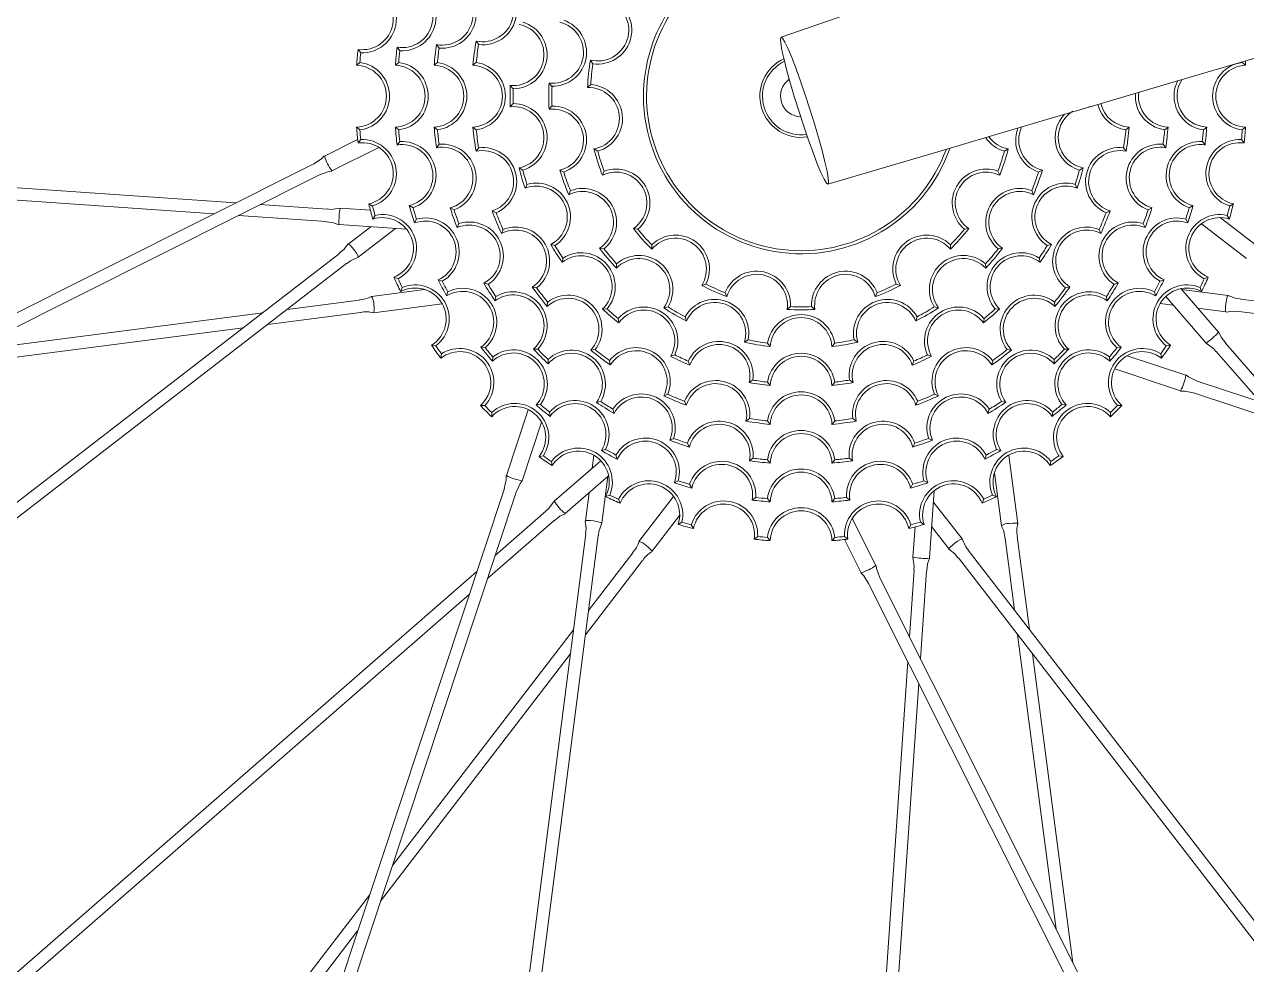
# Model space of a CAD drawing. Header units: millimetres. Extents: x -324 to 4346, y -242 to 3043.
# Drawn here: x -58 to 92.7, y 2218.7 to 2334.6 of the extents above; entities that cross this region are included whole.
import ezdxf

# ---------------------------------------------------------------- set-up
doc = ezdxf.new("R2010")
doc.units = ezdxf.units.MM
doc.layers.add('ZANO_R', color=7, linetype='Continuous', lineweight=0)

msp = doc.modelspace()

# ---------------------------------------------------------------- linework, layer by layer
at = {"layer": 'ZANO_R'}
for p, q in [((-2.3, 2332.52), (-1.98, 2332.08)), ((-16.85, 2331.49), (-16.51, 2331.07)), ((-12.03, 2331.75), (-11.7, 2331.33)), ((-7.18, 2332.08), (-6.86, 2331.65)), ((-17.02, 2329.53), (-16.62, 2329.88)), ((-12.25, 2329.53), (-11.84, 2329.88)), ((-7.47, 2329.53), (-7.06, 2329.87)), ((-2.69, 2329.53), (-2.27, 2329.87)), ((11.8, 2330.17), (12.11, 2329.72)), ((92.16, 2329.88), (92.57, 2329.53)), ((1.92, 2327.03), (2.29, 2326.64)), ((6.7, 2327.34), (7.06, 2326.93)), ((11.44, 2326.78), (11.84, 2327.15)), ((-31.92, 2312.56), (-197.36, 2323.93)), ((1.92, 2324.41), (2.29, 2324.81)), ((6.7, 2324.1), (7.06, 2324.51)), ((73.63, 2324.41), (73.25, 2324.43)), ((-197.47, 2322.41), (-34.6, 2311.22)), ((-17.02, 2321.91), (-16.62, 2321.57)), ((-12.25, 2321.91), (-11.84, 2321.57)), ((-7.47, 2321.92), (-7.06, 2321.57)), ((-2.69, 2321.92), (-2.27, 2321.57)), ((77.82, 2321.57), (78.23, 2321.92)), ((82.6, 2321.57), (83.01, 2321.92)), ((87.38, 2321.57), (87.79, 2321.91)), ((92.16, 2321.57), (92.57, 2321.91)), ((-16.9, 2320.38), (-20.99, 2318.33)), ((-16.85, 2319.96), (-16.51, 2320.37)), ((92.06, 2320.37), (92.4, 2319.96)), ((-20.08, 2316.52), (-14.3, 2319.41)), ((-12.03, 2319.7), (-11.7, 2320.12)), ((-7.18, 2319.37), (-6.86, 2319.79)), ((-2.3, 2318.93), (-1.98, 2319.36)), ((12.23, 2319.22), (12.7, 2318.93)), ((62.84, 2318.93), (63.31, 2319.22)), ((77.53, 2319.36), (77.84, 2318.93)), ((82.4, 2319.79), (82.73, 2319.37)), ((87.24, 2320.12), (87.57, 2319.7)), ((-22.29, 2317.39), (-180.5, 2238.01)), ((-179.81, 2236.64), (-21.6, 2316.03)), ((3, 2316.88), (3.47, 2316.6)), ((8.02, 2316.61), (8.5, 2316.36)), ((13.29, 2315.97), (13.5, 2316.48)), ((62.04, 2316.48), (62.26, 2315.97)), ((67.04, 2316.36), (67.52, 2316.61)), ((72.08, 2316.6), (72.54, 2316.88)), ((3.74, 2314.36), (3.98, 2314.85)), ((71.56, 2314.85), (71.8, 2314.36)), ((9.13, 2313.57), (9.33, 2314.08)), ((66.22, 2314.08), (66.42, 2313.57)), ((-20.65, 2311.79), (-28.93, 2312.35)), ((-15.33, 2311.67), (-19.05, 2311.93)), ((-15.53, 2312.46), (-15.07, 2312.18)), ((-10.54, 2312.23), (-10.07, 2311.97)), ((-5.49, 2311.94), (-5.01, 2311.7)), ((-0.33, 2311.57), (0.17, 2311.35)), ((75.38, 2311.35), (75.87, 2311.57)), ((80.55, 2311.7), (81.03, 2311.94)), ((85.62, 2311.97), (86.09, 2312.23)), ((90.61, 2312.18), (91.07, 2312.46)), ((-31.61, 2311.01), (-20.76, 2310.26)), ((-19.19, 2309.9), (-10.88, 2309.33)), ((-15.02, 2310.56), (-14.76, 2311.03)), ((-9.9, 2310.1), (-9.65, 2310.57)), ((-4.64, 2309.52), (-4.42, 2310.01)), ((79.96, 2310.01), (80.19, 2309.52)), ((85.2, 2310.57), (85.44, 2310.1)), ((87.12, 2310), (92.68, 2305.72)), ((93.92, 2307.33), (89.48, 2310.74)), ((90.3, 2311.03), (90.57, 2310.56)), ((-15.28, 2309.63), (-18.06, 2307.49)), ((-16.82, 2305.88), (-12.23, 2309.42)), ((0.83, 2308.79), (1.02, 2309.29)), ((17.09, 2309.39), (17.63, 2309.32)), ((57.91, 2309.32), (58.46, 2309.39)), ((74.53, 2309.29), (74.72, 2308.79)), ((6.9, 2307.44), (7.43, 2307.31)), ((12.93, 2306.99), (13.47, 2306.91)), ((19.37, 2306.86), (19.36, 2307.41)), ((56.18, 2307.41), (56.17, 2306.86)), ((62.08, 2306.91), (62.61, 2306.99)), ((68.12, 2307.31), (68.64, 2307.44)), ((-19.15, 2306.33), (-159.94, 2197.65)), ((8.32, 2305.24), (8.42, 2305.77)), ((67.13, 2305.77), (67.23, 2305.24)), ((-159.01, 2196.45), (-18.22, 2305.12)), ((15.01, 2304.51), (15.03, 2305.05)), ((60.52, 2305.05), (60.54, 2304.51)), ((-12.42, 2303.4), (-11.91, 2303.21)), ((-6.98, 2303.06), (-6.47, 2302.9)), ((-1.34, 2302.66), (-0.82, 2302.53)), ((25.52, 2302.39), (26.04, 2302.55)), ((49.5, 2302.55), (50.03, 2302.39)), ((76.36, 2302.53), (76.88, 2302.66)), ((82.02, 2302.9), (82.53, 2303.06)), ((87.46, 2303.21), (87.96, 2303.4)), ((-8.65, 2301.89), (-15.2, 2301.04)), ((-11.59, 2301.62), (-11.41, 2302.13)), ((-5.93, 2301.1), (-5.79, 2301.61)), ((0.03, 2300.49), (0.13, 2301.02)), ((4.63, 2302.2), (5.17, 2302.11)), ((28.63, 2301), (28.4, 2301.5)), ((47.14, 2301.5), (46.91, 2301)), ((70.38, 2302.11), (70.91, 2302.2)), ((75.41, 2301.02), (75.52, 2300.49)), ((81.33, 2301.61), (81.48, 2301.1)), ((82.72, 2301.02), (87.71, 2295.29)), ((89.24, 2296.63), (84.57, 2301.99)), ((90.41, 2301.15), (84.65, 2301.89)), ((86.95, 2302.13), (87.13, 2301.62)), ((-16.72, 2300.58), (-25.6, 2299.43)), ((-14.94, 2299.02), (-6.48, 2300.13)), ((6.47, 2299.8), (6.52, 2300.34)), ((13.3, 2299.48), (13.84, 2299.5)), ((20.83, 2299.62), (21.37, 2299.73)), ((36.07, 2299.42), (36.48, 2299.78)), ((39.06, 2299.78), (39.48, 2299.42)), ((54.18, 2299.73), (54.71, 2299.62)), ((61.7, 2299.5), (62.24, 2299.48)), ((69.02, 2300.34), (69.07, 2299.8)), ((82.05, 2300.18), (83.63, 2299.97)), ((86.66, 2299.58), (90.15, 2299.13)), ((268.33, 2277.99), (91.93, 2300.7)), ((-28.6, 2299.03), (-64.92, 2294.29)), ((-27.99, 2297.58), (-16.53, 2299.07)), ((15.28, 2297.77), (15.23, 2298.31)), ((23.64, 2298), (23.47, 2298.52)), ((52.08, 2298.52), (51.91, 2298)), ((60.32, 2298.31), (60.26, 2297.77)), ((91.74, 2299.19), (268.14, 2276.47)), ((-69.06, 2292.22), (-31, 2297.18)), ((-7.78, 2295.03), (-7.25, 2294.93)), ((-1.7, 2294.77), (-1.17, 2294.71)), ((30.78, 2295.4), (31.25, 2295.69)), ((33.97, 2294.84), (33.63, 2295.27)), ((41.91, 2295.27), (41.57, 2294.84)), ((44.3, 2295.69), (44.76, 2295.4)), ((76.71, 2294.71), (77.25, 2294.77)), ((82.8, 2294.93), (83.32, 2295.03)), ((97.24, 2287.06), (90.09, 2295.27)), ((-6.65, 2293.42), (-6.56, 2293.95)), ((-0.29, 2293.04), (-0.25, 2293.58)), ((4.77, 2294.54), (5.31, 2294.53)), ((6.59, 2292.72), (6.58, 2293.26)), ((11.85, 2294.42), (12.39, 2294.47)), ((21.69, 2293.65), (22.2, 2293.82)), ((53.35, 2293.82), (53.86, 2293.65)), ((63.15, 2294.47), (63.69, 2294.42)), ((68.97, 2293.26), (68.96, 2292.72)), ((70.23, 2294.53), (70.77, 2294.54)), ((75.79, 2293.58), (75.83, 2293.04)), ((85.19, 2291.33), (77.96, 2293.72)), ((82.11, 2293.95), (82.2, 2293.42)), ((88.94, 2294.26), (94.39, 2288.01)), ((14.25, 2292.58), (14.16, 2293.12)), ((24.07, 2292.56), (23.86, 2293.06)), ((51.68, 2293.06), (51.47, 2292.56)), ((61.39, 2293.12), (61.3, 2292.58)), ((76.43, 2292.09), (84.55, 2289.4)), ((31.37, 2290.42), (31.82, 2290.73)), ((33.97, 2290.05), (33.63, 2290.47)), ((41.92, 2290.47), (41.58, 2290.05)), ((43.73, 2290.73), (44.17, 2290.42)), ((254.62, 2234.85), (86.61, 2290.59)), ((20.84, 2288.78), (21.34, 2288.97)), ((54.2, 2288.97), (54.71, 2288.78)), ((86.13, 2289.14), (254.14, 2233.41)), ((-1.76, 2287.58), (-1.22, 2287.58)), ((5.09, 2287.66), (5.63, 2287.7)), ((12.54, 2287.98), (13.07, 2288.08)), ((23.62, 2287.62), (23.4, 2288.12)), ((52.14, 2288.12), (51.92, 2287.62)), ((62.48, 2288.08), (63, 2287.98)), ((69.91, 2287.7), (70.45, 2287.66)), ((76.76, 2287.58), (77.3, 2287.58)), ((-0.37, 2286.19), (-0.37, 2286.73)), ((4.14, 2287.07), (1.45, 2278.95)), ((6.82, 2286.25), (6.76, 2286.78)), ((14.71, 2286.61), (14.58, 2287.13)), ((30.98, 2285.65), (31.41, 2285.97)), ((33.97, 2285.26), (33.62, 2285.68)), ((41.92, 2285.68), (41.58, 2285.26)), ((44.13, 2285.97), (44.57, 2285.65)), ((60.96, 2287.13), (60.83, 2286.61)), ((68.79, 2286.78), (68.73, 2286.25)), ((75.92, 2286.73), (75.91, 2286.19)), ((3.38, 2278.31), (5.77, 2285.53)), ((21.57, 2283.31), (22.06, 2283.53)), ((23.99, 2282.46), (23.75, 2282.94)), ((51.8, 2282.94), (51.55, 2282.46)), ((53.48, 2283.53), (53.97, 2283.31)), ((5.47, 2281.3), (6, 2281.39)), ((12.23, 2281.44), (12.02, 2279.87)), ((13.15, 2282.02), (13.66, 2282.16)), ((15.11, 2280.97), (14.95, 2281.48)), ((60.59, 2281.48), (60.43, 2280.97)), ((61.88, 2282.16), (62.4, 2282.02)), ((64.47, 2273.01), (63.37, 2281.47)), ((69.55, 2281.39), (70.08, 2281.3)), ((7.08, 2280.17), (6.98, 2280.7)), ((13.07, 2280.78), (7.34, 2275.79)), ((31.42, 2280.77), (31.84, 2281.09)), ((33.97, 2280.48), (33.62, 2280.89)), ((41.92, 2280.89), (41.58, 2280.48)), ((43.7, 2281.09), (44.13, 2280.77)), ((68.57, 2280.7), (68.47, 2280.17)), ((8.68, 2274.26), (14.04, 2278.93)), ((13.2, 2273.09), (13.94, 2278.84)), ((22.15, 2278.05), (22.62, 2278.3)), ((52.92, 2278.3), (53.4, 2278.05)), ((61.6, 2279.3), (62.46, 2272.75)), ((1.19, 2277.36), (-54.54, 2109.36)), ((-53.1, 2108.88), (2.64, 2276.88)), ((11.63, 2276.83), (11.18, 2273.35)), ((24.28, 2277.41), (24.02, 2277.88)), ((51.52, 2277.88), (51.26, 2277.41)), ((53.59, 2268.76), (54.16, 2277.07)), ((13.67, 2276.36), (14.18, 2276.54)), ((15.45, 2275.53), (15.26, 2276.04)), ((22.05, 2276.37), (17.77, 2270.81)), ((31.75, 2275.92), (32.17, 2276.25)), ((33.96, 2275.7), (33.62, 2276.11)), ((41.93, 2276.11), (41.58, 2275.7)), ((43.38, 2276.25), (43.8, 2275.92)), ((57.61, 2271.13), (54.07, 2275.72)), ((60.28, 2276.04), (60.09, 2275.53)), ((61.37, 2276.54), (61.87, 2276.36)), ((6.31, 2274.56), (0.06, 2269.1)), ((19.38, 2269.57), (22.79, 2274.01)), ((46.98, 2267.87), (44.08, 2273.65)), ((-0.89, 2266.26), (7.32, 2273.41)), ((22.61, 2272.93), (23.08, 2273.19)), ((24.51, 2272.42), (24.23, 2272.88)), ((51.31, 2272.88), (51.04, 2272.42)), ((51.82, 2272.62), (51.56, 2268.9)), ((52.47, 2273.19), (52.94, 2272.93)), ((53.86, 2272.67), (56.01, 2269.89)), ((11.24, 2271.76), (-11.48, 2095.36)), ((-9.96, 2095.16), (12.75, 2271.56)), ((32.01, 2271.1), (32.42, 2271.44)), ((33.96, 2270.93), (33.62, 2271.33)), ((41.93, 2271.33), (41.58, 2270.93)), ((43.11, 2271.05), (45.16, 2266.96)), ((43.12, 2271.44), (43.54, 2271.1)), ((62.91, 2271.23), (64.07, 2262.35)), ((65.92, 2259.96), (64.42, 2271.42)), ((17.01, 2269.41), (11.56, 2262.32)), ((167.05, 2128.94), (58.37, 2269.73)), ((11.17, 2259.32), (18.22, 2268.48)), ((57.17, 2268.8), (165.84, 2128.01)), ((-2.2, 2267.13), (-127.22, 2158.19)), ((126.85, 2108.14), (47.46, 2266.35)), ((51.71, 2267.3), (51.14, 2259.02)), ((52.48, 2256.34), (53.23, 2267.19)), ((46.1, 2265.66), (125.49, 2107.45)), ((-126.22, 2157.04), (-3.15, 2264.29)), ((9.71, 2259.92), (-12.62, 2230.88)), ((64.46, 2259.35), (69.2, 2223.03)), ((-14.08, 2226.49), (9.32, 2256.92)), ((50.93, 2256.03), (39.57, 2090.59)), ((71.28, 2218.89), (66.31, 2256.95)), ((41.09, 2090.48), (52.28, 2253.35)), ((-15.45, 2227.21), (-91.26, 2128.64)), ((-90.06, 2127.71), (-16.9, 2222.82))]:
    msp.add_line(p, q, dxfattribs=at)
at = {"layer": 'ZANO_R', "flags": 128}
for points in [[(41.08, 2314.86), (48.75, 2317.13), (55.34, 2319.08), (60.84, 2320.7), (65.26, 2322.01), (68.6, 2322.99), (71.16, 2323.75), (73.81, 2324.53), (76.58, 2325.35), (86.13, 2328.17), (96.96, 2331.35), (110.91, 2335.45), (125.16, 2339.62), (139.69, 2343.86), (166.33, 2351.58), (193.5, 2359.37), (220.17, 2366.91), (248.06, 2374.68), (275.32, 2382.13), (283.98, 2384.47), (293.43, 2387.01), (303.7, 2389.75), (314.8, 2392.68)], [(96.05, 2353.74), (75.21, 2346.64), (66.58, 2343.7), (57.05, 2340.44), (46.63, 2336.88), (35.3, 2333.01)], [(38.86, 2324.1), (38.29, 2325.87), (37.71, 2327.56), (37.15, 2329.11), (36.62, 2330.47), (36.16, 2331.57), (35.78, 2332.38), (35.49, 2332.87), (35.3, 2333.01), (35.23, 2332.81), (35.26, 2332.26), (35.41, 2331.39), (35.67, 2330.24), (36.03, 2328.84), (36.46, 2327.26), (36.97, 2325.55), (37.52, 2323.78), (38.09, 2322.01), (38.67, 2320.31), (39.24, 2318.76), (39.76, 2317.4), (40.22, 2316.3), (40.6, 2315.49), (40.89, 2315), (41.08, 2314.86), (41.16, 2315.07), (41.12, 2315.61), (40.97, 2316.48), (40.71, 2317.63), (40.35, 2319.03), (39.92, 2320.61), (39.41, 2322.33), (38.86, 2324.1)], [(-21.01, 2318.35), (-21.37, 2317.99), (-22.29, 2317.4)], [(-21.6, 2316.03), (-20.47, 2316.44), (-20.08, 2316.49)], [(-19.06, 2311.93), (-20.21, 2311.77), (-20.65, 2311.82)], [(-20.76, 2310.23), (-19.87, 2310.12), (-19.21, 2309.87)], [(-18.09, 2307.5), (-18.61, 2306.81), (-19.17, 2306.35)], [(-18.07, 2307.48), (-18.06, 2307.49), (-17.97, 2307.46), (-17.8, 2307.31), (-17.58, 2307.07), (-17.33, 2306.77), (-17.1, 2306.45), (-16.93, 2306.17), (-16.83, 2305.97), (-16.82, 2305.88), (-16.83, 2305.88)], [(-18.2, 2305.09), (-17.8, 2305.41), (-16.82, 2305.86)], [(90.15, 2299.13), (90.15, 2299.13), (90.1, 2299.22), (90.09, 2299.44), (90.1, 2299.77), (90.14, 2300.16), (90.2, 2300.54), (90.27, 2300.87), (90.34, 2301.08), (90.41, 2301.15), (90.41, 2301.15)], [(91.94, 2300.73), (91.42, 2300.79), (90.42, 2301.16)], [(-14.92, 2300.05), (-14.88, 2299.66), (-14.87, 2299.33), (-14.89, 2299.11), (-14.94, 2299.02), (-14.95, 2299.02)], [(90.16, 2299.11), (91.02, 2299.23), (91.73, 2299.15)], [(90.12, 2295.29), (89.56, 2295.99), (89.27, 2296.64)], [(87.71, 2295.29), (88.64, 2294.58), (88.91, 2294.24)], [(86.61, 2290.59), (85.52, 2291.1), (85.21, 2291.35)], [(84.55, 2289.36), (85.06, 2289.37), (86.13, 2289.13)], [(1.41, 2278.94), (1.42, 2278.44), (1.18, 2277.37)], [(2.64, 2276.88), (3.15, 2277.98), (3.39, 2278.28)], [(7.34, 2275.79), (6.63, 2274.86), (6.29, 2274.59)], [(7.34, 2273.38), (8.04, 2273.93), (8.69, 2274.22)], [(11.16, 2273.33), (11.28, 2272.48), (11.2, 2271.76)], [(11.18, 2273.34), (11.18, 2273.35), (11.27, 2273.39), (11.49, 2273.41), (11.82, 2273.39), (12.21, 2273.36), (12.59, 2273.3), (12.92, 2273.22), (13.13, 2273.15), (13.2, 2273.09), (13.2, 2273.08)], [(12.78, 2271.56), (12.84, 2272.07), (13.21, 2273.08)], [(63.44, 2273.03), (63.83, 2273.07), (64.16, 2273.08), (64.39, 2273.06), (64.47, 2273.01), (64.47, 2273)], [(56.01, 2269.88), (56.01, 2269.89), (56.03, 2269.98), (56.18, 2270.15), (56.42, 2270.37), (56.73, 2270.62), (57.04, 2270.85), (57.32, 2271.02), (57.52, 2271.12), (57.61, 2271.13), (57.62, 2271.12)], [(58.4, 2269.75), (58.08, 2270.15), (57.63, 2271.13)], [(18.67, 2270.31), (18.97, 2270.07), (19.21, 2269.84), (19.35, 2269.66), (19.38, 2269.57), (19.37, 2269.56)], [(56, 2269.86), (56.69, 2269.34), (57.14, 2268.78)], [(47.47, 2266.35), (47.05, 2267.48), (47.01, 2267.87)], [(51.56, 2268.89), (51.72, 2267.74), (51.67, 2267.3)], [(53.27, 2267.19), (53.37, 2268.08), (53.62, 2268.74)], [(45.14, 2266.94), (45.5, 2266.58), (46.09, 2265.66)]]:
    msp.add_lwpolyline(points, dxfattribs=at)
at = {"layer": 'ZANO_R'}
for centre, radius, start, end in [((37.77, 2325.72), 322.1, 94.0878, 13.6657), ((37.77, 2325.72), 285.75, 19.8219, 180), ((37.77, 2325.72), 285.75, 180, 13.5897), ((37.77, 2325.72), 19.43, 42.2507, 180), ((37.77, 2325.72), 19.05, 42.8501, 339.6792), ((-1.48, 2336.24), 4.19, 263.1662, 66.8338), ((-16.32, 2335.26), 3.81, 261.9875, 78.0125), ((-16.32, 2335.26), 4.19, 267.397, 72.603), ((-11.43, 2335.51), 3.81, 260.9263, 76.5737), ((-11.43, 2335.51), 4.19, 266.3546, 71.1454), ((-6.49, 2335.82), 3.81, 259.5476, 74.7381), ((-6.49, 2335.82), 4.19, 264.9987, 69.287), ((-1.48, 2336.24), 3.81, 257.6867, 72.3133), ((12.71, 2333.87), 3.81, 256.1455, 67.8545), ((12.71, 2333.87), 4.19, 261.7744, 62.2256), ((2.26, 2330.83), 3.81, 264.8619, 78.7745), ((2.26, 2330.83), 4.19, 270.3775, 73.2589), ((7.13, 2331.13), 3.81, 263.5101, 76.4899), ((7.13, 2331.13), 4.19, 269.0734, 70.9266), ((37.77, 2325.72), 40.64, 170.3734, 174.6266), ((37.77, 2325.72), 54.93, 173.9751, 176.0249), ((37.77, 2325.72), 54.55, 174.3698, 175.6302), ((37.77, 2325.72), 50.16, 173.1026, 175.6474), ((37.77, 2325.72), 49.78, 173.5365, 175.2135), ((37.77, 2325.72), 45.4, 171.9523, 175.1906), ((37.77, 2325.72), 45.02, 172.4339, 174.7089), ((37.77, 2325.72), 40.26, 170.9146, 174.0854), ((-17.16, 2325.72), 3.81, 271.9875, 88.0125), ((-17.16, 2325.72), 4.19, 277.397, 82.603), ((-12.39, 2325.72), 3.81, 272.1763, 87.8237), ((-12.39, 2325.72), 4.19, 277.6046, 82.3954), ((-7.63, 2325.72), 3.81, 272.4047, 87.5953), ((-7.63, 2325.72), 4.19, 277.8559, 82.1441), ((-2.87, 2325.72), 3.81, 272.6867, 87.3133), ((-2.87, 2325.72), 4.19, 278.1662, 81.8338), ((37.77, 2325.72), 26.35, 170.291, 177.709), ((37.77, 2325.72), 25.97, 171.1504, 176.8496), ((37.77, 2325.72), 5.08, 114.7068, 278.6847), ((37.77, 2325.72), 4.76, 115.4603, 277.9838), ((92.7, 2325.72), 4.19, 97.397, 262.603), ((92.7, 2325.72), 3.81, 91.9875, 268.0125), ((37.77, 2325.72), 54.93, 3.9751, 4.5176), ((37.77, 2325.72), 35.88, 177.9056, 182.0944), ((37.77, 2325.72), 35.5, 178.5229, 181.4771), ((37.77, 2325.72), 31.11, 177.0202, 182.9798), ((37.77, 2325.72), 30.73, 177.7388, 182.2612), ((11.56, 2322.97), 3.81, 280.1455, 91.8545), ((11.56, 2322.97), 4.19, 285.7744, 86.2256), ((37.77, 2325.72), 2.54, 125.1186, 268.5407), ((87.94, 2325.72), 4.19, 152.7827, 262.3954), ((87.94, 2325.72), 3.81, 146.6692, 267.8237), ((37.77, 2325.72), 19.43, 180, 340.6619), ((83.17, 2325.72), 4.19, 175.094, 262.1441), ((83.17, 2325.72), 3.81, 172.5982, 267.5953), ((2.26, 2320.62), 3.81, 281.2255, 95.1381), ((2.26, 2320.62), 4.19, 286.7411, 89.6225), ((7.13, 2320.32), 3.81, 283.5101, 96.4899), ((7.13, 2320.32), 4.19, 289.0734, 90.9266), ((73.28, 2320.62), 4.19, 136.3113, 253.2589), ((73.28, 2320.62), 3.81, 121.4777, 258.7745), ((78.41, 2325.72), 4.19, 194.2399, 261.8338), ((78.41, 2325.72), 3.81, 193.977, 267.3133), ((37.77, 2325.72), 54.93, 183.9751, 186.0249), ((37.77, 2325.72), 50.16, 184.3526, 186.8974), ((37.77, 2325.72), 45.4, 184.8094, 188.0477), ((37.77, 2325.72), 40.64, 185.3734, 189.6266), ((68.41, 2320.32), 3.81, 154.8192, 256.4899), ((37.77, 2325.72), 40.64, 350.3734, 354.6266), ((37.77, 2325.72), 45.4, 351.9523, 355.1906), ((37.77, 2325.72), 50.16, 353.1026, 355.6474), ((37.77, 2325.72), 54.93, 353.9751, 356.0249), ((37.77, 2325.72), 54.55, 184.3698, 185.6302), ((-16.32, 2316.18), 4.19, 287.397, 92.603), ((37.77, 2325.72), 49.78, 184.7865, 186.4635), ((37.77, 2325.72), 45.02, 185.2911, 187.5661), ((37.77, 2325.72), 40.26, 185.9146, 189.0854), ((63.98, 2322.97), 4.19, 214.6156, 254.2256), ((63.98, 2322.97), 3.81, 216.4886, 259.8545), ((68.41, 2320.32), 4.19, 159.5346, 250.9266), ((37.77, 2325.72), 40.26, 350.9146, 354.0854), ((37.77, 2325.72), 45.02, 352.4339, 354.7089), ((37.77, 2325.72), 49.78, 353.5365, 355.2135), ((91.86, 2316.18), 4.19, 87.397, 252.603), ((37.77, 2325.72), 54.55, 354.3698, 355.6302), ((-16.32, 2316.18), 3.81, 281.9875, 98.0125), ((-11.43, 2315.94), 3.81, 283.4263, 99.0737), ((-11.43, 2315.94), 4.19, 288.8546, 93.6454), ((-6.49, 2315.62), 3.81, 285.2619, 100.4524), ((-6.49, 2315.62), 4.19, 290.713, 95.0013), ((-1.48, 2315.2), 3.81, 287.6867, 102.3133), ((-1.48, 2315.2), 4.19, 293.1662, 96.8338), ((37.77, 2325.72), 26.35, 194.291, 201.709), ((37.77, 2325.72), 25.97, 195.1504, 200.8496), ((37.77, 2325.72), 25.97, 339.1504, 344.8496), ((37.77, 2325.72), 26.35, 338.291, 345.709), ((77.03, 2315.2), 4.19, 83.1662, 246.8338), ((77.03, 2315.2), 3.81, 77.6867, 252.3133), ((82.04, 2315.62), 4.19, 84.9987, 249.287), ((82.04, 2315.62), 3.81, 79.5476, 254.7381), ((86.97, 2315.94), 4.19, 86.3546, 251.1454), ((86.97, 2315.94), 3.81, 80.9263, 256.5737), ((91.86, 2316.18), 3.81, 81.9875, 258.0125), ((-15.51, 2319.95), 5.71, 196.407, 216.8884), ((37.77, 2325.72), 35.88, 194.2692, 198.4581), ((37.77, 2325.72), 35.5, 194.8866, 197.8407), ((37.77, 2325.72), 31.11, 197.0202, 202.9798), ((37.77, 2325.72), 30.73, 197.7388, 202.2612), ((14.95, 2312.55), 3.81, 304.1455, 115.8545), ((14.95, 2312.55), 4.19, 309.7744, 110.2256), ((60.59, 2312.55), 4.19, 69.7744, 230.2256), ((60.59, 2312.55), 3.81, 64.1455, 235.8545), ((37.77, 2325.72), 30.73, 337.7388, 342.2612), ((37.77, 2325.72), 31.11, 337.0202, 342.9798), ((37.77, 2325.72), 35.5, 342.1593, 345.1134), ((37.77, 2325.72), 35.88, 341.5419, 345.7308), ((5.14, 2310.82), 3.81, 297.5891, 111.5018), ((5.14, 2310.82), 4.19, 303.1048, 105.9861), ((10.83, 2310.16), 4.19, 309.0734, 110.9266), ((64.72, 2310.16), 4.19, 69.0734, 230.9266), ((70.41, 2310.82), 4.19, 74.0139, 236.8952), ((70.41, 2310.82), 3.81, 68.4982, 242.4109), ((10.83, 2310.16), 3.81, 303.5101, 116.4899), ((64.72, 2310.16), 3.81, 63.5101, 236.4899), ((-14.63, 2310.86), 4.55, 166.4243, 179.2557), ((37.77, 2325.72), 54.93, 193.9751, 196.0249), ((37.77, 2325.72), 54.55, 194.3698, 195.6302), ((37.77, 2325.72), 50.16, 195.6026, 198.1474), ((37.77, 2325.72), 49.78, 196.0365, 197.7135), ((37.77, 2325.72), 45.4, 197.6666, 200.9048), ((37.77, 2325.72), 45.02, 198.1482, 200.4232), ((37.77, 2325.72), 40.64, 200.3734, 204.6266), ((37.77, 2325.72), 40.26, 200.9146, 204.0854), ((37.77, 2325.72), 40.26, 335.9146, 339.0854), ((37.77, 2325.72), 40.64, 335.3734, 339.6266), ((37.77, 2325.72), 45.02, 339.5768, 341.8518), ((37.77, 2325.72), 45.4, 339.0952, 342.3334), ((37.77, 2325.72), 49.78, 342.2865, 343.9635), ((37.77, 2325.72), 50.16, 341.8526, 344.3974), ((37.77, 2325.72), 54.55, 344.3698, 345.6302), ((37.77, 2325.72), 54.93, 343.9751, 346.0249), ((-14.65, 2310.36), 4.56, 172.8933, 185.6971), ((-13.84, 2306.94), 3.81, 291.9875, 108.0125), ((-13.84, 2306.94), 4.19, 297.397, 102.603), ((-8.57, 2306.52), 3.81, 294.6763, 110.3237), ((-8.57, 2306.52), 4.19, 300.1046, 104.8954), ((-3.13, 2306.02), 3.81, 298.119, 113.3096), ((-3.13, 2306.02), 4.19, 303.5701, 107.8584), ((78.68, 2306.02), 4.19, 72.1416, 236.4299), ((78.68, 2306.02), 3.81, 66.6904, 241.881), ((84.12, 2306.52), 4.19, 75.1046, 239.8954), ((84.12, 2306.52), 3.81, 69.6763, 245.3237), ((89.39, 2306.94), 4.19, 77.397, 242.603), ((89.39, 2306.94), 3.81, 71.9875, 248.0125), ((2.58, 2305.4), 3.81, 302.6867, 117.3133), ((2.58, 2305.4), 4.19, 308.1662, 111.8338), ((37.77, 2325.72), 26.35, 218.291, 225.709), ((37.77, 2325.72), 25.97, 219.1504, 224.8496), ((22.28, 2304.4), 4.19, 333.7744, 134.2256), ((53.26, 2304.4), 4.19, 45.7744, 206.2256), ((37.77, 2325.72), 26.35, 314.291, 321.709), ((37.77, 2325.72), 25.97, 315.1504, 320.8496), ((72.97, 2305.4), 4.19, 68.1662, 231.8338), ((72.97, 2305.4), 3.81, 62.6867, 237.3133), ((37.77, 2325.72), 35.88, 210.6328, 214.8217), ((37.77, 2325.72), 35.5, 211.2502, 214.2043), ((37.77, 2325.72), 31.12, 217.0202, 222.9798), ((37.77, 2325.72), 30.73, 217.7388, 222.2612), ((22.28, 2304.4), 3.81, 328.1455, 139.8545), ((53.26, 2304.4), 3.81, 40.1455, 211.8545), ((37.77, 2325.72), 30.73, 317.7388, 322.2612), ((37.77, 2325.72), 31.11, 317.0202, 322.9798), ((37.77, 2325.72), 35.5, 325.7957, 328.7498), ((37.77, 2325.72), 35.88, 325.1783, 329.3672), ((10.66, 2302.23), 3.81, 313.9528, 127.8654), ((10.66, 2302.23), 4.19, 319.4684, 122.3498), ((17.77, 2301.89), 3.81, 323.5101, 136.4899), ((17.77, 2301.89), 4.19, 329.0734, 130.9266), ((57.77, 2301.89), 4.19, 49.0734, 210.9266), ((57.77, 2301.89), 3.81, 43.5101, 216.4899), ((64.89, 2302.23), 4.19, 57.6502, 220.5316), ((64.89, 2302.23), 3.81, 52.1346, 226.0472), ((32.29, 2299.95), 4.19, 357.7744, 158.2256), ((32.29, 2299.95), 3.81, 352.1455, 163.8545), ((43.25, 2299.95), 4.19, 21.7744, 182.2256), ((43.25, 2299.95), 3.81, 16.1455, 187.8545), ((37.77, 2325.72), 54.93, 203.9751, 206.0249), ((37.77, 2325.72), 54.55, 204.3698, 205.6302), ((-9.8, 2298.26), 4.19, 307.397, 112.603), ((37.77, 2325.72), 50.16, 206.8526, 209.3974), ((37.77, 2325.72), 49.78, 207.2865, 208.9635), ((37.77, 2325.72), 45.4, 210.5237, 213.762), ((37.77, 2325.72), 45.02, 211.0053, 213.2804), ((37.77, 2325.72), 26.35, 242.291, 249.709), ((37.77, 2325.72), 25.97, 243.1504, 248.8496), ((37.77, 2325.72), 26.35, 290.291, 297.709), ((37.77, 2325.72), 25.97, 291.1504, 296.8496), ((37.77, 2325.72), 45.02, 326.7196, 328.9947), ((37.77, 2325.72), 45.4, 326.238, 329.4763), ((85.34, 2298.26), 4.19, 67.397, 232.603), ((37.77, 2325.72), 49.78, 331.0365, 332.7135), ((37.77, 2325.72), 50.16, 330.6026, 333.1474), ((37.77, 2325.72), 54.55, 334.3698, 335.6302), ((37.77, 2325.72), 54.93, 333.9751, 336.0249), ((-16.72, 2303.5), 2.88, 269.8379, 301.3368), ((-16.36, 2300.16), 1.45, 355.683, 37.2625), ((-9.8, 2298.26), 3.81, 301.9875, 118.0125), ((-3.94, 2297.85), 3.81, 305.9263, 121.5737), ((-3.94, 2297.85), 4.19, 311.3546, 116.1454), ((2.27, 2297.41), 3.81, 310.9762, 126.1667), ((2.27, 2297.41), 4.19, 316.4273, 120.7156), ((37.77, 2325.72), 40.64, 215.3734, 219.6266), ((37.77, 2325.72), 40.26, 215.9146, 219.0854), ((9.04, 2296.99), 3.81, 317.6867, 132.3133), ((9.04, 2296.99), 4.19, 323.1662, 126.8338), ((66.51, 2296.99), 4.19, 53.1662, 216.8338), ((66.51, 2296.99), 3.81, 47.6867, 222.3133), ((37.77, 2325.72), 40.26, 320.9146, 324.0854), ((37.77, 2325.72), 40.64, 320.3734, 324.6266), ((73.27, 2297.41), 4.19, 59.2844, 223.5727), ((73.27, 2297.41), 3.81, 53.8333, 229.0238), ((79.48, 2297.85), 4.19, 63.8546, 228.6454), ((79.48, 2297.85), 3.81, 58.4263, 234.0737), ((85.34, 2298.26), 3.81, 61.9875, 238.0125), ((37.77, 2325.72), 35.88, 226.9965, 231.1854), ((37.77, 2325.72), 35.5, 227.6138, 230.568), ((18.38, 2295.54), 4.19, 335.8321, 138.7134), ((18.38, 2295.54), 3.81, 330.3164, 144.229), ((37.77, 2325.72), 31.11, 237.0202, 242.9798), ((37.77, 2325.72), 30.73, 237.7388, 242.2612), ((27.13, 2296.48), 4.19, 349.0734, 150.9266), ((27.13, 2296.48), 3.81, 343.5101, 156.4899), ((37.77, 2325.72), 26.35, 266.291, 273.709), ((37.77, 2325.72), 25.97, 267.1504, 272.8496), ((48.41, 2296.48), 4.19, 29.0734, 190.9266), ((48.41, 2296.48), 3.81, 23.5101, 196.4899), ((37.77, 2325.72), 31.11, 297.0202, 302.9798), ((37.77, 2325.72), 30.73, 297.7388, 302.2612), ((57.17, 2295.54), 4.19, 41.2866, 204.1679), ((57.17, 2295.54), 3.81, 35.771, 209.6836), ((37.77, 2325.72), 35.88, 308.8146, 313.0035), ((37.77, 2325.72), 35.5, 309.432, 312.3862), ((-15.78, 2296.16), 2.98, 73.8061, 104.3708), ((37.77, 2294.61), 4.19, 9.0734, 170.9266), ((37.77, 2294.61), 3.81, 3.5101, 176.4899), ((85.71, 2299.51), 4.56, 307.886, 320.702), ((37.77, 2325.72), 54.93, 213.9751, 216.0249), ((37.77, 2325.72), 54.55, 214.3698, 215.6302), ((37.77, 2325.72), 50.16, 218.1026, 220.6474), ((37.77, 2325.72), 49.78, 218.5365, 220.2135), ((17.45, 2290.53), 4.19, 338.1662, 141.8338), ((27.66, 2291.3), 4.19, 352.1957, 155.077), ((27.66, 2291.3), 3.81, 346.68, 160.5927), ((37.77, 2325.72), 31.11, 257.0202, 262.9798), ((37.77, 2325.72), 30.73, 257.7388, 262.2612), ((37.77, 2325.72), 31.11, 277.0202, 282.9798), ((37.77, 2325.72), 30.73, 277.7388, 282.2612), ((47.88, 2291.3), 4.19, 24.923, 187.8043), ((47.88, 2291.3), 3.81, 19.4073, 193.32), ((58.09, 2290.53), 4.19, 38.1662, 201.8338), ((37.77, 2325.72), 49.78, 319.7865, 321.4635), ((37.77, 2325.72), 50.17, 319.3526, 321.8974), ((37.77, 2325.72), 54.55, 324.3698, 325.6302), ((37.77, 2325.72), 54.93, 323.9751, 326.0249), ((85.33, 2299.18), 4.56, 301.4355, 314.2535), ((-4.3, 2290.42), 3.81, 311.9875, 128.0125), ((-4.3, 2290.42), 4.19, 317.397, 122.603), ((2.3, 2290.25), 3.81, 317.1763, 132.8237), ((2.3, 2290.25), 4.19, 322.6046, 127.3954), ((37.77, 2325.72), 45.4, 223.3809, 226.6191), ((37.77, 2325.72), 45.02, 223.8625, 226.1375), ((9.46, 2290.22), 4.19, 329.2844, 133.5727), ((9.46, 2290.22), 3.81, 323.8333, 139.0238), ((37.77, 2325.72), 40.64, 230.3734, 234.6266), ((37.77, 2325.72), 40.26, 230.9146, 234.0854), ((17.45, 2290.53), 3.81, 332.6867, 147.3133), ((37.77, 2325.72), 35.88, 243.3601, 247.549), ((37.77, 2325.72), 35.5, 243.9775, 246.9316), ((37.77, 2289.84), 4.19, 8.5593, 171.4407), ((37.77, 2289.84), 3.81, 3.0437, 176.9563), ((37.77, 2325.72), 35.88, 292.451, 296.6399), ((37.77, 2325.72), 35.5, 293.0684, 296.0225), ((58.09, 2290.53), 3.81, 32.6867, 207.3133), ((37.77, 2325.72), 40.64, 305.3734, 309.6266), ((37.77, 2325.72), 40.26, 305.9146, 309.0854), ((66.08, 2290.22), 4.19, 46.4273, 210.7156), ((66.08, 2290.22), 3.81, 40.9762, 216.1667), ((37.77, 2325.72), 45.4, 313.3809, 316.6191), ((37.77, 2325.72), 45.02, 313.8625, 316.1375), ((73.24, 2290.25), 4.19, 52.6046, 217.3954), ((73.24, 2290.25), 3.81, 47.1763, 222.8237), ((79.85, 2290.42), 4.19, 57.397, 222.603), ((79.85, 2290.42), 3.81, 51.9875, 228.0125), ((27.25, 2286.47), 4.19, 353.1662, 156.8338), ((27.25, 2286.47), 3.81, 347.6867, 162.3133), ((37.77, 2325.72), 35.88, 259.7237, 263.9126), ((37.77, 2325.72), 35.5, 260.3411, 263.2953), ((37.77, 2325.72), 35.88, 276.0874, 280.2763), ((37.77, 2325.72), 35.5, 276.7047, 279.6589), ((48.29, 2286.47), 4.19, 23.1662, 186.8338), ((48.29, 2286.47), 3.81, 17.6867, 192.3133), ((80.42, 2291.84), 4.79, 329.4117, 353.8837), ((18.07, 2284.82), 4.19, 342.1416, 146.4299), ((37.77, 2325.72), 40.64, 245.3734, 249.6266), ((37.77, 2325.72), 40.26, 245.9146, 249.0854), ((37.77, 2285.08), 4.19, 8.1662, 171.8338), ((37.77, 2285.08), 3.81, 2.6867, 177.3133), ((37.77, 2325.72), 40.64, 290.3734, 294.6266), ((37.77, 2325.72), 40.26, 290.9146, 294.0854), ((57.47, 2284.82), 4.19, 33.5701, 197.8584), ((37.77, 2325.72), 54.93, 223.9751, 226.0249), ((37.77, 2325.72), 54.55, 224.3698, 225.6302), ((2.47, 2283.65), 4.19, 327.397, 132.603), ((2.47, 2283.65), 3.81, 321.9875, 138.0125), ((37.77, 2325.72), 50.16, 229.3526, 231.8974), ((37.77, 2325.72), 49.78, 229.7865, 231.4635), ((9.9, 2284.01), 4.19, 333.8546, 138.6454), ((9.9, 2284.01), 3.81, 328.4263, 144.0737), ((37.77, 2325.72), 45.4, 236.238, 239.4763), ((37.77, 2325.72), 45.02, 236.7196, 238.9947), ((18.07, 2284.82), 3.81, 336.6904, 151.881), ((57.47, 2284.82), 3.81, 28.119, 203.3096), ((37.77, 2325.72), 45.4, 300.5237, 303.762), ((37.77, 2325.72), 45.02, 301.0053, 303.2804), ((65.64, 2284.01), 4.19, 41.3546, 206.1454), ((65.64, 2284.01), 3.81, 35.9263, 211.5737), ((37.77, 2325.72), 50.16, 308.1026, 310.6474), ((37.77, 2325.72), 49.78, 308.5365, 310.2135), ((73.08, 2283.65), 4.19, 47.397, 212.603), ((73.08, 2283.65), 3.81, 41.9875, 218.0125), ((37.77, 2325.72), 54.93, 313.9751, 316.0249), ((37.77, 2325.72), 54.55, 314.3698, 315.6302), ((27.67, 2281.46), 4.19, 354.9987, 159.287), ((37.77, 2325.72), 40.64, 260.3734, 264.6266), ((37.77, 2325.72), 40.26, 260.9146, 264.0854), ((37.77, 2325.72), 40.64, 275.3734, 279.6266), ((37.77, 2325.72), 40.26, 275.9146, 279.0854), ((47.87, 2281.46), 4.19, 20.713, 185.0013), ((27.67, 2281.46), 3.81, 349.5476, 164.7381), ((37.77, 2280.32), 4.19, 7.8559, 172.1441), ((37.77, 2280.32), 3.81, 2.4047, 177.5953), ((47.87, 2281.46), 3.81, 15.2619, 190.4524), ((18.57, 2279.38), 4.19, 345.1046, 149.8954), ((18.57, 2279.38), 3.81, 339.6763, 155.3237), ((37.77, 2325.72), 45.4, 249.0952, 252.3334), ((37.77, 2325.72), 45.02, 249.5768, 251.8518), ((37.77, 2325.72), 45.4, 287.6666, 290.9048), ((37.77, 2325.72), 45.02, 288.1482, 290.4232), ((56.97, 2279.38), 4.19, 30.1046, 194.8954), ((56.97, 2279.38), 3.81, 24.6763, 200.3237), ((37.77, 2325.72), 54.93, 233.9751, 236.0249), ((37.77, 2325.72), 54.55, 234.3698, 235.6302), ((10.31, 2278.15), 4.19, 337.397, 142.603), ((10.31, 2278.15), 3.81, 331.9875, 148.0125), ((37.77, 2325.72), 50.16, 240.6026, 243.1474), ((37.77, 2325.72), 49.78, 241.0365, 242.7135), ((37.77, 2325.72), 50.16, 296.8526, 299.3974), ((37.77, 2325.72), 49.78, 297.2865, 298.9635), ((65.24, 2278.15), 4.19, 37.397, 202.603), ((65.24, 2278.15), 3.81, 31.9875, 208.0125), ((37.77, 2325.72), 54.93, 303.9751, 306.0249), ((37.77, 2325.72), 54.55, 304.3698, 305.6302), ((27.99, 2276.52), 4.19, 356.3546, 161.1454), ((27.99, 2276.52), 3.81, 350.9263, 166.5737), ((37.77, 2325.72), 45.4, 261.9523, 265.1906), ((37.77, 2325.72), 45.02, 262.4339, 264.7089), ((37.77, 2275.56), 4.19, 7.6046, 172.3954), ((37.77, 2325.72), 45.4, 274.8094, 278.0477), ((37.77, 2325.72), 45.02, 275.2911, 277.5661), ((47.56, 2276.52), 4.19, 18.8546, 183.6454), ((47.56, 2276.52), 3.81, 13.4263, 189.0737), ((4.18, 2283.96), 5.71, 241.4038, 261.8921), ((18.99, 2274.11), 4.19, 347.397, 152.603), ((37.77, 2325.72), 49.78, 252.2865, 253.9635), ((37.77, 2275.56), 3.81, 2.1763, 177.8237), ((37.77, 2325.72), 49.78, 286.0365, 287.7135), ((56.56, 2274.11), 4.19, 27.397, 192.603), ((18.99, 2274.11), 3.81, 341.9875, 158.0125), ((37.77, 2325.72), 50.16, 251.8526, 254.3974), ((37.77, 2325.72), 50.17, 285.6026, 288.1474), ((56.56, 2274.11), 3.81, 21.9875, 198.0125), ((11.23, 2278.16), 4.56, 211.4337, 224.2527), ((37.77, 2325.72), 54.93, 243.9751, 246.0249), ((37.77, 2325.72), 54.55, 244.3698, 245.6302), ((28.23, 2271.63), 4.19, 357.397, 162.603), ((28.23, 2271.63), 3.81, 351.9875, 168.0125), ((37.77, 2325.72), 50.16, 263.1026, 265.6474), ((37.77, 2325.72), 49.78, 263.5365, 265.2135), ((37.77, 2325.72), 50.16, 274.3526, 276.8974), ((37.77, 2325.72), 49.78, 274.7865, 276.4635), ((47.31, 2271.63), 4.19, 17.397, 182.603), ((47.31, 2271.63), 3.81, 11.9875, 188.0125), ((37.77, 2325.72), 54.93, 293.9751, 296.0249), ((37.77, 2325.72), 54.55, 294.3698, 295.6302), ((11.56, 2277.78), 4.56, 217.8864, 230.6992), ((37.77, 2270.79), 4.19, 7.397, 172.603), ((37.77, 2270.79), 3.81, 1.9875, 178.0125), ((37.77, 2325.72), 54.93, 253.9751, 256.0249), ((37.77, 2325.72), 54.55, 254.3698, 255.6302), ((37.77, 2325.72), 54.93, 283.9751, 286.0249), ((37.77, 2325.72), 54.55, 284.3698, 285.6302), ((63.33, 2271.59), 1.45, 85.6497, 127.2999), ((59.99, 2271.23), 2.89, 359.8828, 31.2856), ((67.34, 2272.17), 2.98, 163.8028, 194.3721), ((14.95, 2271.48), 2.89, 314.8908, 346.2825), ((17.57, 2269.37), 1.45, 40.6831, 82.2586), ((37.77, 2325.72), 54.93, 263.9751, 266.0249), ((37.77, 2325.72), 54.55, 264.3698, 265.6302), ((37.77, 2325.72), 54.93, 273.9751, 276.0249), ((37.77, 2325.72), 54.55, 274.3698, 275.6302), ((20.81, 2266.94), 2.98, 118.8253, 149.3556), ((43.55, 2272.44), 5.71, 286.3963, 306.8992), ((52.63, 2273.33), 4.56, 256.4341, 269.2559), ((53.14, 2273.29), 4.56, 262.8841, 275.703)]:
    msp.add_arc(centre, radius, start, end, dxfattribs=at)

doc.saveas('drawing.dxf')
